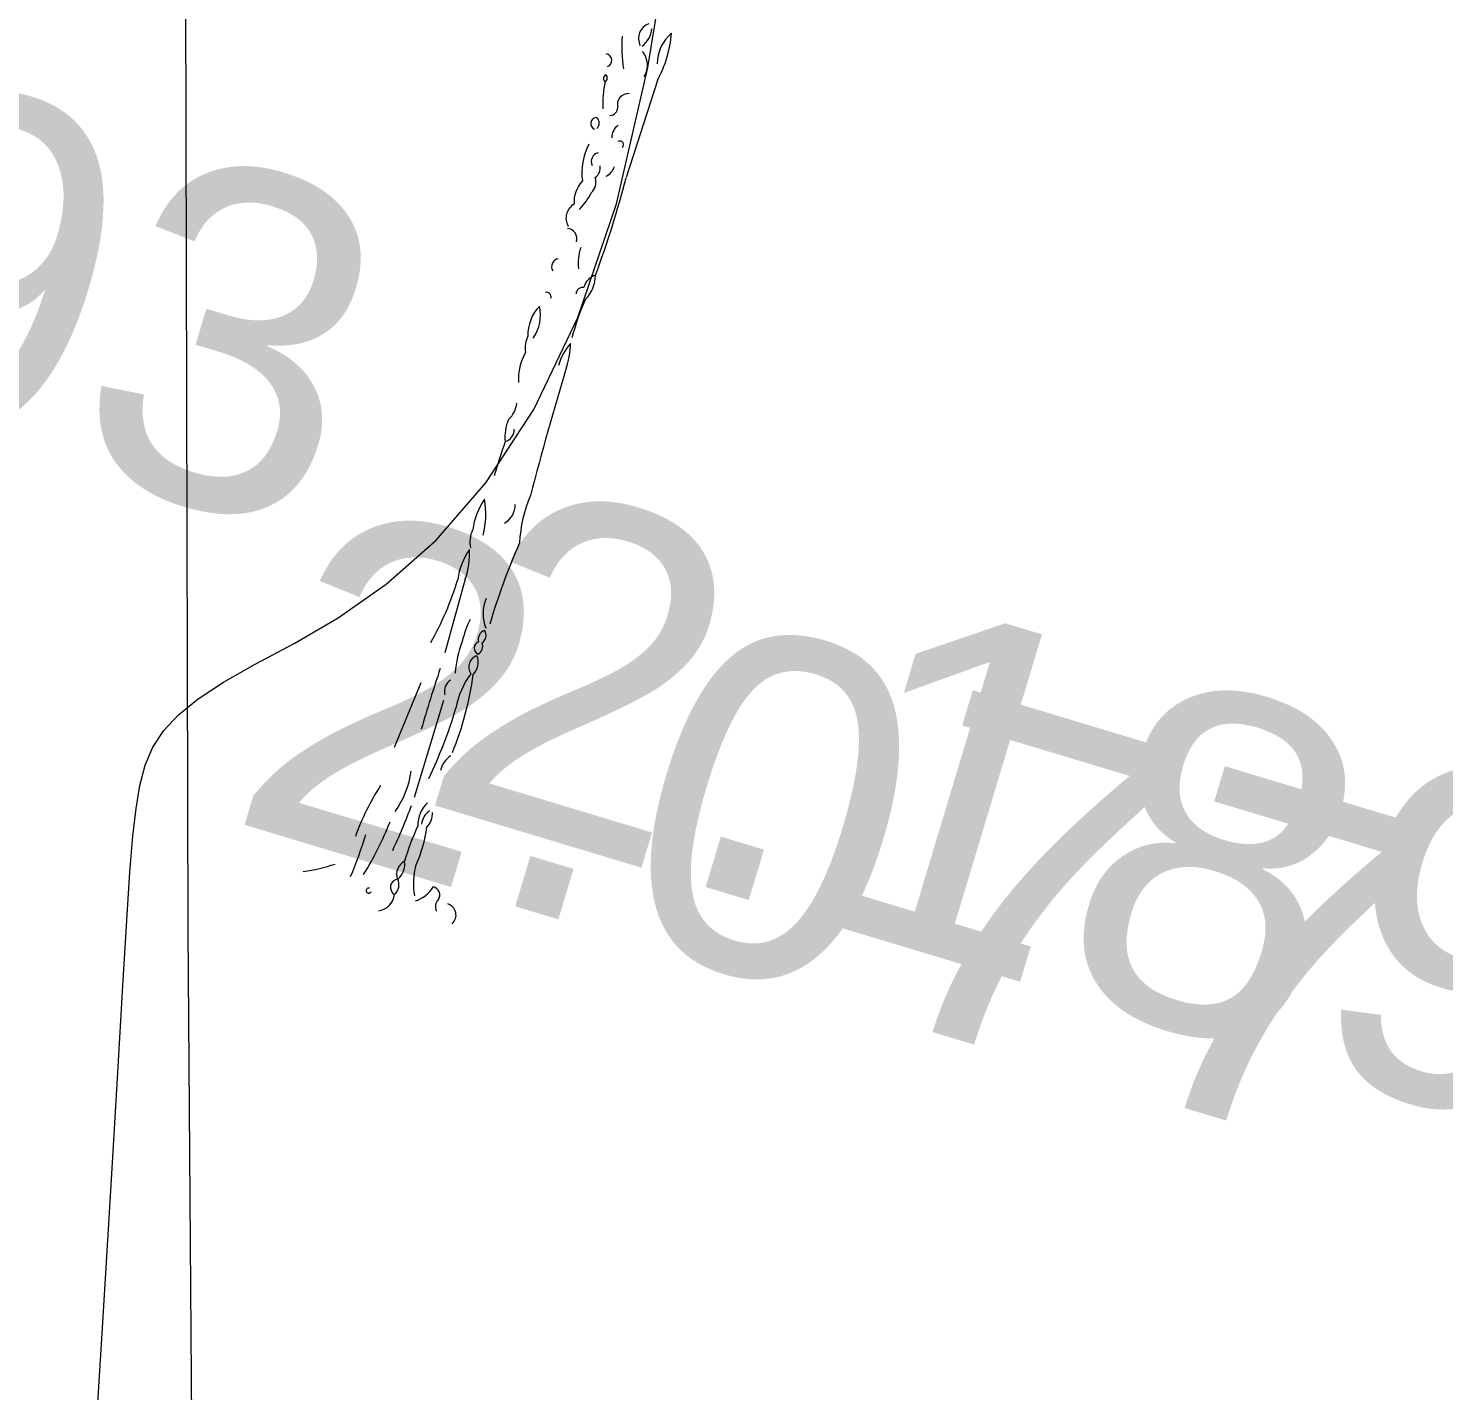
# Model space of a CAD drawing. Header units: millimetres. Extents: x -24439 to 198341, y -52871 to 149926.
# Drawn here: x 144340 to 146846, y 68062 to 70474 of the extents above; entities that cross this region are included whole.
import ezdxf

# ---------------------------------------------------------------- set-up
doc = ezdxf.new("R2010")
doc.units = ezdxf.units.MM
doc.linetypes.add('NET VAN', pattern=[1.06, 0.53, -0.53])
for name, color, linetype, lineweight in [('A-DETL-GENF-2', 9, 'NET VAN', 9), ('G-IMPT-1', 9, 'Continuous', 9), ('G-IMPT-6', 7, 'Continuous', 9)]:
    doc.layers.add(name, color=color, linetype=linetype, lineweight=lineweight)
doc.styles.add('Arial_1', font='arial_0.ttf', dxfattribs={"height": 600})

# ---------------------------------------------------------------- blocks, each defined once
blk = doc.blocks.new('NCV_TKCS_251209_TONG THE HIEN TRANG SAN DUONG - NCV_TKCS_HIEN TRANG_251209a_dwg_CX-1613001-TKCS_MB ĐỊNH VỊ CAO ĐỘ THIẾT KẾ')
at = {"layer": 'G-IMPT-1'}
for p, q in [((98.2, 2569.4), (92.6, 2268)), ((-20.9, 997), (-15.3, 771.8)), ((-58.1, 665.7), (-78.6, 461)), ((21, 635.9), (21, 336.3))]:
    blk.add_line(p, q, dxfattribs=at)
for centre, radius, start, end in [((52.7, 2685.2), 45.8, 126.355, 224.374), ((-29.7, 2695.9), 69.9, 322.259, 12.292), ((195.2, 2649.5), 116.8, 146.143, 196.69), ((-252, 2642), 357.6, 348.292, 11.708), ((446.3, 2781.8), 499.8, 193.592, 204.675), ((-2.5, 2586.2), 62.1, 344.358, 57.093), ((-66.8, 2581.3), 19.9, 308.449, 97.2177), ((-44.1, 2532.5), 12.4, 133.211, 247.4), ((-57.5, 2530), 12.5, 313.807, 66.8039), ((244.6, 2543), 294.2, 184.288, 199.902), ((36.8, 2476.3), 32.6, 103.298, 210.839), ((-13.6, 2452.2), 23.6, 288.614, 18.256), ((-36.3, 2395.8), 18.1, 106.305, 265.713), ((-51.9, 2392.8), 22.8, 330.077, 62.701), ((58, 2382.3), 42.2, 140.168, 199.223), ((47, 2356.3), 10.6, 322.125, 142.1245), ((145.9, 2297.8), 190.2, 169.869, 203.664), ((5, 2291.9), 26.1, 119.781, 224.69), ((-22.3, 2263.4), 34.9, 321.901, 26.677), ((-0.9, 2290.9), 50.8, 314.876, 357.199), ((-2960.4, 2154.9), 3055.1, 356.464, 2.121), ((54.3, 2180.8), 92.1, 153.818, 200.31), ((-32, 2217.1), 44.6, 330.861, 33.72), ((-192.1, 2233.5), 202.7, 331.781, 349.147), ((2.2, 2116.3), 47.3, 136.431, 226.751), ((-23.8, 2044.3), 30.8, 0.641, 102.0387), ((164.4, 2025.5), 140.7, 177.491, 203.118), ((-19.3, 1959.9), 24.1, 116.895, 226.846), ((116.6, 1924.7), 50.1, 123.542, 183.327), ((-11, 1937.7), 104, 332.795, 16.061), ((69.2, 1902.1), 19.9, 97.579, 193.032), ((724, 1799.9), 648.9, 172.004, 182.711), ((-31.2, 1862.8), 14.1, 5.542, 117.2388), ((65.5, 1775.1), 122.1, 152.958, 197.894), ((-141.5, 1773.1), 113.9, 340.841, 30.358), ((31.7, 1725.5), 83.2, 171.643, 205.849), ((241.9, 1680.6), 180.9, 156.593, 180.223), ((-127.3, 1689.8), 212.7, 357.842, 17.15), ((115, 1653.1), 162.3, 167.161, 199.846), ((10546.7, 1683.7), 10461.5, 180.01099, 182.16199), ((-105, 1524.5), 81.6, 330.607, 9.829), ((88.1, 1468.7), 123.1, 172.629, 203.631), ((-44, 1450.1), 36.3, 302.161, 19.481), ((1460.3, 1340.3), 1487.1, 176.951, 181.039), ((493.3, 1243.2), 403.3, 173.462, 193.969), ((170.6, 1174.5), 214.4, 162.523, 188.68), ((-257.9, 1127.4), 250.2, 2.095, 26.466), ((-0.4, 1231.5), 60.5, 314.899, 17.847), ((36.2, 1129.1), 78.7, 170.471, 209.778), ((2251.6, 892.4), 2164.6, 173.276, 180.04), ((160, 1021.5), 203.9, 162.013, 189.018), ((-229.1, 1010.7), 208.6, 356.236, 20.706), ((-965.5, 990.4), 924.1, 347.378, 359.941), ((166.7, 946.5), 112.1, 173.231, 218.996), ((335.4, 836), 312.2, 170.566, 183.246), ((94.6, 845.8), 28.3, 126.59, 210.79), ((59.8, 848), 27.3, 322.446, 48.974), ((335.9, 795), 313, 175.738, 193.231), ((82, 815.5), 19.7, 126.394, 263.093), ((59.5, 814.8), 27.5, 316.919, 37.056), ((97.6, 761.8), 34.8, 124.794, 231.388), ((38.7, 758.3), 50.5, 331.954, 39.467), ((4682.5, 582.9), 4699.9, 178.287, 180.579), ((296.8, 652.7), 235.6, 159.663, 186.804), ((-863, 585.8), 957.9, 354.644, 8.936), ((54.4, 673.4), 40.1, 139.811, 211.04), ((-1288.8, 615.6), 1351.6, 350.963, 0.387), ((140.7, 440), 68.7, 138.903, 184.227), ((-287.7, 368.4), 280.9, 341.766, 8.295), ((632.9, 135.9), 746.1, 163.9708, 176.8958), ((-1456.6, 393.2), 1478.9, 351.277, 356.86), ((143.6, 287.7), 92.5, 150.908, 197.38), ((115.1, 278.6), 51.6, 139.483, 192.445), ((36.6, 290.8), 52.3, 328.933, 21.918), ((892.3, 148.2), 844.4, 172.3866, 179.9853), ((-283.4, 199.3), 370.5, 351.806, 10.013), ((-1053.9, 337.5), 1031.4, 345.302, 354.966), ((-1297.1, 193.3), 1212.9, 353.648, 359.903), ((78.5, 117.1), 43.7, 134.341, 214.238), ((-2.8, 123.7), 56.4, 326.441, 25.931), ((282, 150.7), 198.8, 181.198, 207.447), ((53.9, 69.9), 24.6, 113.273, 255.875), ((13.5, 66.7), 40.2, 329.054, 40.094), ((62.7, 120.6), 89.9, 304.037, 346.778), ((153.1, 75.7), 24.4, 342.45, 96.4946), ((-468.6, 543.8), 564, 295.1, 304.937), ((-28.4, 34.8), 7.54, 89.298, 0.702), ((-5.6, 36.3), 54.4, 293.731, 10.311), ((201, 54.2), 28.5, 150.029, 222.652), ((206.2, 30.2), 34.5, 329.284, 90.2065)]:
    blk.add_arc(centre, radius, start, end, dxfattribs=at)
blk = doc.blocks.new('NCV_TKCS_251209_TONG THE HIEN TRANG SAN DUONG - NCV_TKCS_HIEN TRANG_251209a_dwg-1612995-TKCS_MB ĐỊNH VỊ CAO ĐỘ THIẾT KẾ')
at = {"layer": 'G-IMPT-1', "flags": 128}
for points in [[(563612559.7, 1145052306.4), (563612488, 1145052612.4), (563612429.8, 1145052858.5), (563612383.6, 1145053052.5), (563612347.9, 1145053202.1), (563612321.2, 1145053314.9), (563612302, 1145053398.5), (563612288.7, 1145053460.8), (563612279.9, 1145053509.3), (563612274.6, 1145053550.7), (563612273.3, 1145053587.8), (563612277, 1145053622.2), (563612286.9, 1145053655.7), (563612303.9, 1145053690), (563612329.1, 1145053726.8), (563612363.5, 1145053767.9), (563612408.3, 1145053814.8), (563612463.5, 1145053869.7), (563612525.4, 1145053936), (563612589.6, 1145054017.4), (563612651.6, 1145054117.5), (563612706.6, 1145054240), (563612750.4, 1145054388.8), (563612778.1, 1145054567.5), (563612785.5, 1145054779.7), (563612769.4, 1145055027), (563612733.3, 1145055301.9)], [(563633795.4, 1144983892.4), (563632842, 1144987228), (563628322, 1145001121), (563621443.2, 1145024145.7), (563617911.8, 1145035632.8), (563612430, 1145053330), (563609036.9, 1145064493.7), (563606296.8, 1145072376.5), (563601696, 1145088856), (563597882, 1145088677), (563595394.2, 1145091035.9)]]:
    blk.add_lwpolyline(points, dxfattribs=at)
at = {"xscale": 0.5999999999997676, "yscale": 0.5999999999997676, "zscale": 0.5999999999997676, "rotation": 0.0005022315763634679}
blk.add_blockref('NCV_TKCS_251209_TONG THE HIEN TRANG SAN DUONG - NCV_TKCS_HIEN TRANG_251209a_dwg_CX-1613001-TKCS_MB ĐỊNH VỊ CAO ĐỘ THIẾT KẾ', (563612733.2, 1145053468.1), dxfattribs=at)
at = {"layer": 'G-IMPT-6', "char_height": 600, "width": 2511.846, "attachment_point": 1, "line_spacing_factor": 0.941778, "style": 'Arial_1'}
for s, insert in [('1.193', (563610342.5, 1145054653.8)), ('2.189', (563612743, 1145054267.2)), ('2.077', (563612430, 1145054137.2))]:
    blk.add_mtext(s, dxfattribs=dict(at, insert=insert))
blk = doc.blocks.new('NCV_TKCS_251209_TONG THE HIEN TRANG SAN DUONG - NCV_TKCS_251209_TONG THE HIEN TRANG SAN DUONG-1605292-TKCS_MB ĐỊNH VỊ CAO ĐỘ THIẾT KẾ')
at = {"rotation": 343.2379237072182}
blk.add_blockref('NCV_TKCS_251209_TONG THE HIEN TRANG SAN DUONG - NCV_TKCS_HIEN TRANG_251209a_dwg-1612995-TKCS_MB ĐỊNH VỊ CAO ĐỘ THIẾT KẾ', (-869777547.7, -933796958.8), dxfattribs=at)

msp = doc.modelspace()

# ---------------------------------------------------------------- block references
at = {"layer": 'A-DETL-GENF-2'}
msp.add_blockref('NCV_TKCS_251209_TONG THE HIEN TRANG SAN DUONG - NCV_TKCS_251209_TONG THE HIEN TRANG SAN DUONG-1605292-TKCS_MB ĐỊNH VỊ CAO ĐỘ THIẾT KẾ', (26103.5, 9888.2), dxfattribs=at)

doc.saveas('drawing.dxf')
